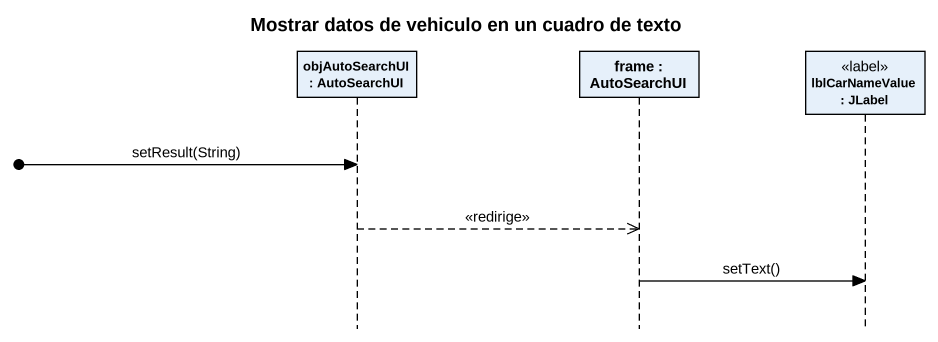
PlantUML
@startuml
title Mostrar datos de vehiculo en un cuadro de texto
hide footbox
participant "objAutoSearchUI : AutoSearchUI" as objAutoSearchUI
participant "frame : AutoSearchUI" as frame_
participant "lblCarNameValue : JLabel" as lblCarNameValue <<label>>

[o-> objAutoSearchUI : setResult(String)
objAutoSearchUI -->> frame_ : <<redirige>>
frame_ -> lblCarNameValue : setText()
@enduml
